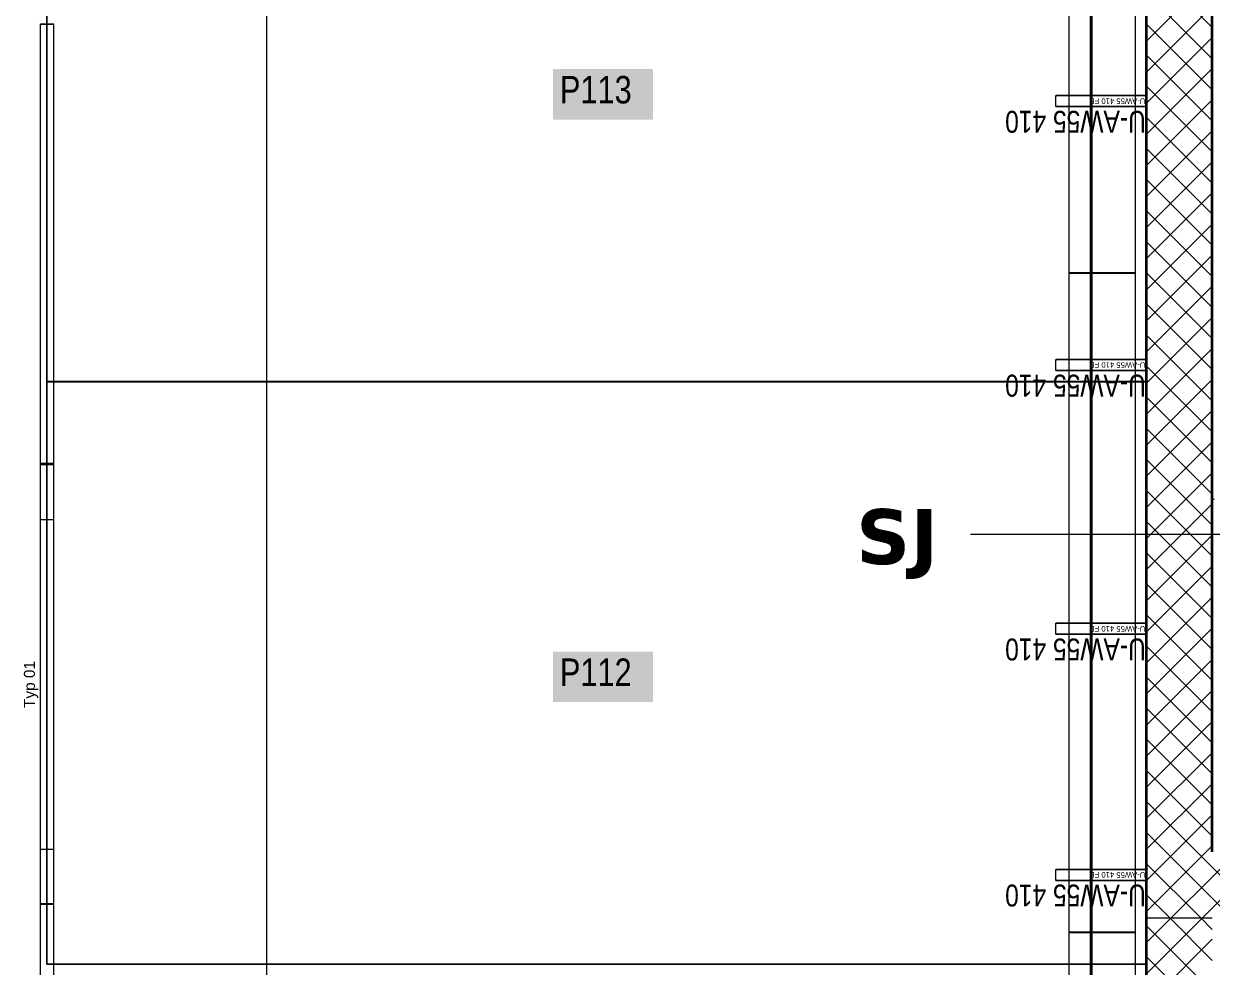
# Model space of a CAD drawing. Extents: x -1067 to 613, y -179 to 712.
# Drawn here: x -187.2 to -79.1, y 278.1 to 363.9 of the extents above; entities that cross this region are included whole.
import ezdxf
from ezdxf.lldxf.tags import DXFTag

# ---------------------------------------------------------------- set-up
doc = ezdxf.new("R2010")
doc.units = 0
doc.layers.get('0').update_dxf_attribs({"lineweight": 13})
for name, color, linetype, lineweight, true_color in [('A-____-MATC-OTLN', 7, 'Strichpunkt - Mittel', 40, 0x0080ff), ('EL01_WAN_Leuchten', 7, 'Continuous', 13, 0x0080ff), ('EL01_WAN_Leuchtentyp', 7, 'Continuous', 13, 0x0099ff), ('EL01_WAN_Trassen', 40, 'Continuous', 13, 0xffbf00), ('EL01_WAN_Trassen Befestigung', 7, 'Continuous', 13, 0xb2b200), ('S-GRID-____-IDEN', 7, 'Continuous', 9, 0x5555aa)]:
    doc.layers.add(name, color=color, linetype=linetype, lineweight=lineweight, true_color=true_color)
for name, color, linetype, lineweight in [('A-WALL-____-MCUT', 7, 'Continuous', 35), ('A-WALL-____-PATT', 7, 'Continuous', 35), ('C-PRKG-____-IDEN', 7, 'Continuous', 5), ('C-PRKG-____-OTLN', 7, 'Continuous', 9), ('S-GRID-____-OTLN', 7, 'Continuous', 5)]:
    doc.layers.add(name, color=color, linetype=linetype, lineweight=lineweight)
doc.styles.get("Standard").update_dxf_attribs({"font": 'arial.ttf'})
tags = doc.linetypes.add('_Rasterlinie_', pattern=[0.375, 0.2, -0.05, 0.075, -0.05]).pattern_tags.tags
tags[10:11] = [DXFTag(74, 4), DXFTag(75, 0), DXFTag(340, '0'), DXFTag(46, 1.0), DXFTag(50, 0.0), DXFTag(44, 0.0), DXFTag(45, 0.0)]
tags[8:9] = [DXFTag(74, 4), DXFTag(75, 0), DXFTag(340, '0'), DXFTag(46, 1.0), DXFTag(50, 0.0), DXFTag(44, 0.0), DXFTag(45, 0.0)]
tags[6:7] = [DXFTag(74, 4), DXFTag(75, 0), DXFTag(340, '0'), DXFTag(46, 1.0), DXFTag(50, 0.0), DXFTag(44, 0.0), DXFTag(45, 0.0)]
tags[4:5] = [DXFTag(74, 4), DXFTag(75, 0), DXFTag(340, '0'), DXFTag(46, 1.0), DXFTag(50, 0.0), DXFTag(44, 0.0), DXFTag(45, 0.0)]
tags = doc.linetypes.add('Strichpunkt - Mittel', pattern=[0.35, 0.15, -0.1, 0, -0.1]).pattern_tags.tags
tags[10:11] = [DXFTag(74, 4), DXFTag(75, 0), DXFTag(340, '0'), DXFTag(46, 1.0), DXFTag(50, 0.0), DXFTag(44, 0.0), DXFTag(45, 0.0)]
tags[8:9] = [DXFTag(74, 4), DXFTag(75, 0), DXFTag(340, '0'), DXFTag(46, 1.0), DXFTag(50, 0.0), DXFTag(44, 0.0), DXFTag(45, 0.0)]
tags[6:7] = [DXFTag(74, 4), DXFTag(75, 0), DXFTag(340, '0'), DXFTag(46, 1.0), DXFTag(50, 0.0), DXFTag(44, 0.0), DXFTag(45, 0.0)]
tags[4:5] = [DXFTag(74, 4), DXFTag(75, 0), DXFTag(340, '0'), DXFTag(46, 1.0), DXFTag(50, 0.0), DXFTag(44, 0.0), DXFTag(45, 0.0)]

# ---------------------------------------------------------------- blocks, each defined once
blk = doc.blocks.new('Referenz-A0UNPC4Q6I', base_point=(-1062.18, -175.86))
at = {"layer": 'A-____-MATC-OTLN', "color": 0, "linetype": 'Strichpunkt - Mittel', "ltscale": 0.4}
blk.add_line((-90.1, 560.56), (-90.1, -171.09), dxfattribs=at)
at = {"layer": 'A-WALL-____-MCUT', "color": 0, "linetype": 'Continuous', "ltscale": 0.35}
for p, q in [((-85.1, 444.38), (-85.1, 205.78)), ((-79.1, 288.58), (-79.1, 413.85))]:
    blk.add_line(p, q, dxfattribs=at)
at = {"layer": 'A-WALL-____-MCUT', "color": 0, "linetype": 'Continuous', "lineweight": 9, "ltscale": 0.13}
blk.add_line((-85.1, 282.58), (-79.1, 282.58), dxfattribs=at)
at = {"layer": 'A-WALL-____-PATT', "color": 0, "linetype": 'Continuous', "lineweight": 9, "ltscale": 0.13}
for p, q in [((-79.1, 363.57), (-85.1, 369.57)), ((-85.1, 362.32), (-79.1, 368.32)), ((-79.1, 360.74), (-85.1, 366.74)), ((-85.1, 359.5), (-79.1, 365.5)), ((-79.1, 357.91), (-85.1, 363.91)), ((-85.1, 356.67), (-79.1, 362.67)), ((-79.1, 355.08), (-85.1, 361.08)), ((-85.1, 353.84), (-79.1, 359.84)), ((-79.1, 352.26), (-85.1, 358.26)), ((-85.1, 351.01), (-79.1, 357.01)), ((-79.1, 349.43), (-85.1, 355.43)), ((-85.1, 348.18), (-79.1, 354.18)), ((-79.1, 346.6), (-85.1, 352.6)), ((-85.1, 345.35), (-79.1, 351.35)), ((-79.1, 343.77), (-85.1, 349.77)), ((-85.1, 342.53), (-79.1, 348.53)), ((-79.1, 340.94), (-85.1, 346.94)), ((-85.1, 339.7), (-79.1, 345.7)), ((-79.1, 338.11), (-85.1, 344.11)), ((-85.1, 336.87), (-79.1, 342.87)), ((-79.1, 335.28), (-85.1, 341.28)), ((-85.1, 334.04), (-79.1, 340.04)), ((-79.1, 332.46), (-85.1, 338.46)), ((-85.1, 331.21), (-79.1, 337.21)), ((-79.1, 329.63), (-85.1, 335.63)), ((-85.1, 328.38), (-79.1, 334.38)), ((-79.1, 326.8), (-85.1, 332.8)), ((-85.1, 325.56), (-79.1, 331.56)), ((-79.1, 323.97), (-85.1, 329.97)), ((-85.1, 322.73), (-79.1, 328.73)), ((-79.1, 321.14), (-85.1, 327.14)), ((-85.1, 319.9), (-79.1, 325.9)), ((-79.1, 318.31), (-85.1, 324.31)), ((-85.1, 317.07), (-79.1, 323.07)), ((-79.1, 315.49), (-85.1, 321.49)), ((-85.1, 314.24), (-79.1, 320.24)), ((-78.93, 320.68), (-79.1, 320.59)), ((-79.1, 312.66), (-85.1, 318.66)), ((-85.1, 311.41), (-79.1, 317.41)), ((-79.1, 309.83), (-85.1, 315.83)), ((-85.1, 308.58), (-79.1, 314.58)), ((-79.1, 307), (-85.1, 313)), ((-85.1, 305.76), (-79.1, 311.76)), ((-79.1, 304.17), (-85.1, 310.17)), ((-85.1, 302.93), (-79.1, 308.93)), ((-79.1, 301.34), (-85.1, 307.34)), ((-85.1, 300.1), (-79.1, 306.1)), ((-79.1, 298.51), (-85.1, 304.51)), ((-85.1, 297.27), (-79.1, 303.27)), ((-79.1, 295.69), (-85.1, 301.69)), ((-85.1, 294.44), (-79.1, 300.44)), ((-79.1, 292.86), (-85.1, 298.86)), ((-85.1, 291.61), (-79.1, 297.61)), ((-79.1, 290.03), (-85.1, 296.03)), ((-85.1, 288.79), (-79.1, 294.79)), ((-79.1, 287.2), (-85.1, 293.2)), ((-85.1, 285.96), (-79.1, 291.96)), ((-79.1, 284.37), (-85.1, 290.37)), ((-85.1, 283.13), (-79.1, 289.13)), ((-79.1, 286.3), (-76.82, 288.58)), ((-79.1, 283.47), (-73.99, 288.58)), ((-80.13, 282.58), (-85.1, 287.54)), ((-74.47, 282.58), (-79.1, 287.2)), ((-82.82, 282.58), (-79.1, 286.3)), ((-82.96, 282.58), (-85.1, 284.72)), ((-77.3, 282.58), (-79.1, 284.37)), ((-79.99, 282.58), (-79.1, 283.47)), ((-85.1, 280.3), (-82.82, 282.58)), ((-85.1, 277.47), (-79.99, 282.58)), ((-79.1, 278.72), (-82.96, 282.58)), ((-79.1, 281.54), (-80.13, 282.58)), ((-79.1, 275.89), (-85.1, 281.89)), ((-85.1, 274.64), (-79.1, 280.64)), ((-79.1, 273.06), (-85.1, 279.06))]:
    blk.add_line(p, q, dxfattribs=at)
at = {"layer": 'C-PRKG-____-IDEN', "color": 7, "linetype": 'Continuous', "ltscale": 0.13, "true_color": 0xffffff}
for points in [[(-139.05, 355.2), (-129.98, 355.2), (-139.05, 359.79)], [(-129.98, 355.2), (-139.05, 359.79), (-129.98, 359.79)], [(-139.05, 302.21), (-129.98, 302.21), (-139.05, 306.81)], [(-129.98, 302.21), (-139.05, 306.81), (-129.98, 306.81)]]:
    blk.add_solid(points, dxfattribs=at)
at = {"layer": 'C-PRKG-____-OTLN', "color": 0, "linetype": 'Continuous', "ltscale": 0.13}
for p, q in [((-185.1, 384.35), (-185.1, 331.37)), ((-185.1, 384.35), (-185.1, 331.37)), ((-185.1, 331.37), (-185.1, 384.35)), ((-85.1, 384.35), (-85.1, 331.37)), ((-85.1, 384.35), (-85.1, 331.37)), ((-85.1, 331.37), (-185.1, 331.37)), ((-185.1, 331.37), (-185.1, 278.38)), ((-185.1, 331.37), (-185.1, 331.36)), ((-185.1, 331.37), (-85.1, 331.37)), ((-185.1, 331.37), (-185.1, 331.36)), ((-185.1, 331.36), (-185.1, 278.38)), ((-85.1, 331.36), (-185.1, 331.36)), ((-185.1, 278.38), (-185.1, 331.36)), ((-185.1, 331.36), (-85.1, 331.36)), ((-85.1, 331.36), (-185.1, 331.36)), ((-85.1, 331.36), (-185.1, 331.36)), ((-85.1, 331.36), (-85.1, 278.38)), ((-85.1, 331.36), (-85.1, 278.38)), ((-85.1, 278.38), (-185.1, 278.38)), ((-185.1, 278.38), (-85.1, 278.38)), ((-85.1, 278.38), (-185.1, 278.38)), ((-185.1, 278.38), (-185.1, 278.38))]:
    blk.add_line(p, q, dxfattribs=at)
at = {"layer": 'S-GRID-____-OTLN', "color": 0, "linetype": '_Rasterlinie_', "ltscale": 0.13}
for p, q in [((-165.1, -171.09), (-165.1, 546.38)), ((-101.1, 317.48), (198.84, 317.48))]:
    blk.add_line(p, q, dxfattribs=at)
at = {"layer": 'C-PRKG-____-IDEN', "color": 0, "linetype": 'Continuous', "ltscale": 0.13, "char_height": 2.5, "attachment_point": 1}
for s, insert in [('{\\W0.8;\\fArial;P113}', (-138.43, 359.17)), ('{\\W0.8;\\fArial;P112}', (-138.43, 306.18))]:
    blk.add_mtext(s, dxfattribs=dict(at, insert=insert))
at = {"layer": 'S-GRID-____-IDEN', "color": 0, "linetype": 'Continuous', "lineweight": 5, "ltscale": 0.13, "insert": (-111.5, 319.77), "char_height": 5, "attachment_point": 1}
blk.add_mtext('{\\fVerdana|b1|i0;SJ}', dxfattribs=at)
blk = doc.blocks.new('Kabelkanal-A0UNPC6U6I', base_point=(-92.1, 281.25))
at = {"color": 0, "linetype": 'ByBlock', "lineweight": -2, "ltscale": 0.13}
for p, q in [((-92.1, 341.24), (-92.1, 341.26)), ((-92.1, 281.27), (-92.1, 341.26)), ((-92.1, 341.26), (-86.1, 341.26)), ((-92.1, 281.25), (-92.1, 341.24)), ((-92.1, 341.24), (-86.1, 341.24)), ((-86.1, 341.24), (-86.1, 341.26)), ((-86.1, 341.26), (-86.1, 281.27)), ((-86.1, 341.24), (-86.1, 281.25)), ((-92.1, 281.25), (-92.1, 281.27)), ((-86.1, 281.27), (-92.1, 281.27)), ((-86.1, 281.25), (-92.1, 281.25)), ((-86.1, 281.25), (-86.1, 281.27))]:
    blk.add_line(p, q, dxfattribs=at)
blk = doc.blocks.new('IfcObject-A0UNPC746I', base_point=(-97.65, 283.62))
at = {"layer": 'EL01_WAN_Trassen', "linetype": 'ByBlock', "lineweight": -2, "ltscale": 0.13}
for p, q in [((-93.33, 286), (-93.33, 287)), ((-93.33, 286), (-93.33, 287)), ((-85.13, 287), (-93.33, 287)), ((-93.33, 287), (-93.33, 287)), ((-93.33, 287), (-85.13, 287)), ((-85.13, 286), (-85.13, 287)), ((-85.13, 286), (-85.13, 287)), ((-85.13, 287), (-85.13, 287)), ((-85.13, 286), (-93.33, 286)), ((-93.33, 286), (-93.33, 286)), ((-93.33, 286), (-85.13, 286)), ((-85.13, 286), (-85.13, 286))]:
    blk.add_line(p, q, dxfattribs=at)
at = {"layer": 'EL01_WAN_Trassen', "lineweight": -2, "attachment_point": 1, "rotation": 180}
for s, insert, char_height in [('{\\fArial;U-AW55 410 FE}', (-85.18, 286.25), 0.5), ('{\\W0.8;\\fArial;U-AW55 410}', (-85.14, 283.62), 2)]:
    blk.add_mtext(s, dxfattribs=dict(at, insert=insert, char_height=char_height))
blk = doc.blocks.new('IfcObject-A0UNPC786I', base_point=(-97.65, 306))
at = {"layer": 'EL01_WAN_Trassen', "linetype": 'ByBlock', "lineweight": -2, "ltscale": 0.13}
for p, q in [((-93.33, 308.38), (-93.33, 309.38)), ((-93.33, 308.38), (-93.33, 309.38)), ((-85.13, 309.38), (-93.33, 309.38)), ((-93.33, 309.38), (-93.33, 309.38)), ((-93.33, 309.38), (-85.13, 309.38)), ((-85.13, 308.38), (-85.13, 309.38)), ((-85.13, 308.38), (-85.13, 309.38)), ((-85.13, 309.38), (-85.13, 309.38)), ((-85.13, 308.38), (-93.33, 308.38)), ((-93.33, 308.38), (-93.33, 308.38)), ((-93.33, 308.38), (-85.13, 308.38)), ((-85.13, 308.38), (-85.13, 308.38))]:
    blk.add_line(p, q, dxfattribs=at)
at = {"layer": 'EL01_WAN_Trassen', "lineweight": -2, "attachment_point": 1, "rotation": 180}
for s, insert, char_height in [('{\\fArial;U-AW55 410 FE}', (-85.18, 308.63), 0.5), ('{\\W0.8;\\fArial;U-AW55 410}', (-85.14, 306), 2)]:
    blk.add_mtext(s, dxfattribs=dict(at, insert=insert, char_height=char_height))
blk = doc.blocks.new('Kabelkanal-A0UNPC846I', base_point=(-92.1, 221.26))
at = {"color": 0, "linetype": 'ByBlock', "lineweight": -2, "ltscale": 0.13}
for p, q in [((-92.1, 281.25), (-92.1, 281.27)), ((-92.1, 221.28), (-92.1, 281.27)), ((-92.1, 281.27), (-86.1, 281.27)), ((-92.1, 221.26), (-92.1, 281.25)), ((-92.1, 281.25), (-86.1, 281.25)), ((-86.1, 281.25), (-86.1, 281.27)), ((-86.1, 281.27), (-86.1, 221.28)), ((-86.1, 281.25), (-86.1, 221.26)), ((-92.1, 221.26), (-92.1, 221.28)), ((-86.1, 221.28), (-92.1, 221.28)), ((-86.1, 221.26), (-92.1, 221.26)), ((-86.1, 221.26), (-86.1, 221.28))]:
    blk.add_line(p, q, dxfattribs=at)
blk = doc.blocks.new('IfcObject-A0UNPC8A6I', base_point=(-97.65, 354))
at = {"layer": 'EL01_WAN_Trassen', "linetype": 'ByBlock', "lineweight": -2, "ltscale": 0.13}
for p, q in [((-93.33, 356.38), (-93.33, 357.38)), ((-93.33, 356.38), (-93.33, 357.38)), ((-85.13, 357.38), (-93.33, 357.38)), ((-93.33, 357.38), (-93.33, 357.38)), ((-93.33, 357.38), (-85.13, 357.38)), ((-85.13, 356.38), (-85.13, 357.38)), ((-85.13, 356.38), (-85.13, 357.38)), ((-85.13, 357.38), (-85.13, 357.38)), ((-85.13, 356.38), (-93.33, 356.38)), ((-93.33, 356.38), (-93.33, 356.38)), ((-93.33, 356.38), (-85.13, 356.38)), ((-85.13, 356.38), (-85.13, 356.38))]:
    blk.add_line(p, q, dxfattribs=at)
at = {"layer": 'EL01_WAN_Trassen', "lineweight": -2, "attachment_point": 1, "rotation": 180}
for s, insert, char_height in [('{\\fArial;U-AW55 410 FE}', (-85.18, 356.63), 0.5), ('{\\W0.8;\\fArial;U-AW55 410}', (-85.14, 354), 2)]:
    blk.add_mtext(s, dxfattribs=dict(at, insert=insert, char_height=char_height))
blk = doc.blocks.new('Kabelkanal-A0UNPC8U6I', base_point=(-92.1, 341.24))
at = {"color": 0, "linetype": 'ByBlock', "lineweight": -2, "ltscale": 0.13}
for p, q in [((-92.1, 401.22), (-92.1, 401.25)), ((-92.1, 341.26), (-92.1, 401.25)), ((-92.1, 401.25), (-86.1, 401.25)), ((-92.1, 341.24), (-92.1, 401.22)), ((-92.1, 401.22), (-86.1, 401.22)), ((-86.1, 401.22), (-86.1, 401.25)), ((-86.1, 401.25), (-86.1, 341.26)), ((-86.1, 401.22), (-86.1, 341.24)), ((-92.1, 341.24), (-92.1, 341.26)), ((-86.1, 341.26), (-92.1, 341.26)), ((-86.1, 341.24), (-92.1, 341.24)), ((-86.1, 341.24), (-86.1, 341.26))]:
    blk.add_line(p, q, dxfattribs=at)
blk = doc.blocks.new('IfcObject-A0UNPC9O6I', base_point=(-97.65, 330))
at = {"layer": 'EL01_WAN_Trassen', "linetype": 'ByBlock', "lineweight": -2, "ltscale": 0.13}
for p, q in [((-93.33, 332.38), (-93.33, 333.38)), ((-93.33, 332.38), (-93.33, 333.38)), ((-85.13, 333.38), (-93.33, 333.38)), ((-93.33, 333.38), (-93.33, 333.38)), ((-93.33, 333.38), (-85.13, 333.38)), ((-85.13, 332.38), (-85.13, 333.38)), ((-85.13, 332.38), (-85.13, 333.38)), ((-85.13, 333.38), (-85.13, 333.38)), ((-85.13, 332.38), (-93.33, 332.38)), ((-93.33, 332.38), (-93.33, 332.38)), ((-93.33, 332.38), (-85.13, 332.38)), ((-85.13, 332.38), (-85.13, 332.38))]:
    blk.add_line(p, q, dxfattribs=at)
at = {"layer": 'EL01_WAN_Trassen', "lineweight": -2, "attachment_point": 1, "rotation": 180}
for s, insert, char_height in [('{\\fArial;U-AW55 410 FE}', (-85.18, 332.63), 0.5), ('{\\W0.8;\\fArial;U-AW55 410}', (-85.14, 330), 2)]:
    blk.add_mtext(s, dxfattribs=dict(at, insert=insert, char_height=char_height))
blk = doc.blocks.new('Kabelkanal-A0UNPCFA6I', base_point=(-185.69, 243.83))
at = {"color": 0, "linetype": 'ByBlock', "lineweight": -2, "ltscale": 0.13}
for p, q in [((-185.69, 283.83), (-185.69, 283.85)), ((-185.69, 283.85), (-184.49, 283.85)), ((-185.69, 243.86), (-185.69, 283.85)), ((-185.69, 283.83), (-184.49, 283.83)), ((-185.69, 243.83), (-185.69, 283.83)), ((-184.49, 283.83), (-184.49, 283.85)), ((-184.49, 283.85), (-184.49, 243.86)), ((-184.49, 283.83), (-184.49, 243.83)), ((-185.69, 243.83), (-185.69, 243.86)), ((-184.49, 243.86), (-185.69, 243.86)), ((-184.49, 243.83), (-185.69, 243.83)), ((-184.49, 243.83), (-184.49, 243.86))]:
    blk.add_line(p, q, dxfattribs=at)
blk = doc.blocks.new('Kabelkanal-A0UNPCN86I', base_point=(-185.69, 323.89))
at = {"color": 0, "linetype": 'ByBlock', "lineweight": -2, "ltscale": 0.13}
for p, q in [((-185.69, 363.88), (-185.69, 363.91)), ((-185.69, 363.91), (-184.49, 363.91)), ((-185.69, 323.91), (-185.69, 363.91)), ((-185.69, 363.88), (-184.49, 363.88)), ((-185.69, 323.89), (-185.69, 363.88)), ((-184.49, 363.88), (-184.49, 363.91)), ((-184.49, 363.91), (-184.49, 323.91)), ((-184.49, 363.88), (-184.49, 323.89)), ((-185.69, 323.89), (-185.69, 323.91)), ((-184.49, 323.91), (-185.69, 323.91)), ((-184.49, 323.89), (-185.69, 323.89)), ((-184.49, 323.89), (-184.49, 323.91))]:
    blk.add_line(p, q, dxfattribs=at)
blk = doc.blocks.new('Kabelkanal-A0UNPCSY6I', base_point=(-185.69, 283.83))
at = {"color": 0, "linetype": 'ByBlock', "lineweight": -2, "ltscale": 0.13}
for p, q in [((-185.69, 323.82), (-185.69, 323.85)), ((-185.69, 323.85), (-184.49, 323.85)), ((-185.69, 283.85), (-185.69, 323.85)), ((-185.69, 323.82), (-184.49, 323.82)), ((-185.69, 283.83), (-185.69, 323.82)), ((-184.49, 323.82), (-184.49, 323.85)), ((-184.49, 323.85), (-184.49, 283.85)), ((-184.49, 323.82), (-184.49, 283.83)), ((-185.69, 283.83), (-185.69, 283.85)), ((-184.49, 283.85), (-185.69, 283.85)), ((-184.49, 283.83), (-185.69, 283.83)), ((-184.49, 283.83), (-184.49, 283.85))]:
    blk.add_line(p, q, dxfattribs=at)
blk = doc.blocks.new('LED-Langfeldleuchte 37W-A0UNPD5G6I', base_point=(-185.69, 288.82))
at = {"color": 0, "linetype": 'ByBlock', "lineweight": -2, "ltscale": 0.13}
for p, q in [((-185.69, 318.81), (-185.69, 318.82)), ((-185.69, 288.82), (-185.69, 318.82)), ((-185.69, 318.82), (-184.49, 318.82)), ((-185.69, 288.82), (-185.69, 318.81)), ((-185.69, 318.81), (-184.49, 318.81)), ((-184.49, 318.81), (-184.49, 318.82)), ((-184.49, 318.82), (-184.49, 288.82)), ((-184.49, 318.81), (-184.49, 288.82)), ((-185.69, 288.82), (-185.69, 288.82)), ((-184.49, 288.82), (-185.69, 288.82)), ((-184.49, 288.82), (-185.69, 288.82)), ((-184.49, 288.82), (-184.49, 288.82))]:
    blk.add_line(p, q, dxfattribs=at)
blk = doc.blocks.new('Bemerkung 1-A0UNPD5I6I', base_point=(-187.19, 301.68))
at = {"color": 0, "lineweight": -2, "insert": (-187.19, 301.68), "char_height": 1, "attachment_point": 1, "rotation": 90}
blk.add_mtext('{\\fArial;Typ 01}', dxfattribs=at)
blk = doc.blocks.new('Kabelkanal-A0UNPD8C6I', base_point=(-185.69, 283.85))
at = {"color": 0, "linetype": 'ByBlock', "lineweight": -2, "ltscale": 0.13}
for p, q in [((-185.69, 323.84), (-185.69, 323.87)), ((-185.69, 323.87), (-184.49, 323.87)), ((-185.69, 283.87), (-185.69, 323.87)), ((-185.69, 323.84), (-184.49, 323.84)), ((-185.69, 283.85), (-185.69, 323.84)), ((-184.49, 323.84), (-184.49, 323.87)), ((-184.49, 323.87), (-184.49, 283.87)), ((-184.49, 323.84), (-184.49, 283.85)), ((-185.69, 283.85), (-185.69, 283.87)), ((-184.49, 283.87), (-185.69, 283.87)), ((-184.49, 283.85), (-185.69, 283.85)), ((-184.49, 283.85), (-184.49, 283.87))]:
    blk.add_line(p, q, dxfattribs=at)

msp = doc.modelspace()

# ---------------------------------------------------------------- block references
at = {"color": 9, "lineweight": 25, "ltscale": 0.25, "true_color": 0xc0c0c0}
msp.add_blockref('Referenz-A0UNPC4Q6I', (-1062.18, -175.86), dxfattribs=at)
at = {"layer": 'EL01_WAN_Leuchten', "ltscale": 0.13}
for name, p in [('Kabelkanal-A0UNPCN86I', (-185.69, 323.89)), ('Kabelkanal-A0UNPD8C6I', (-185.69, 283.85)), ('Kabelkanal-A0UNPCSY6I', (-185.69, 283.83)), ('LED-Langfeldleuchte 37W-A0UNPD5G6I', (-185.69, 288.82)), ('Kabelkanal-A0UNPCFA6I', (-185.69, 243.83))]:
    msp.add_blockref(name, p, dxfattribs=at)
at = {"layer": 'EL01_WAN_Leuchtentyp', "ltscale": 0.13}
msp.add_blockref('Bemerkung 1-A0UNPD5I6I', (-187.19, 301.68), dxfattribs=at)
at = {"layer": 'EL01_WAN_Trassen', "ltscale": 0.13}
for name, p in [('Kabelkanal-A0UNPC8U6I', (-92.1, 341.24)), ('Kabelkanal-A0UNPC6U6I', (-92.1, 281.25)), ('Kabelkanal-A0UNPC846I', (-92.1, 221.26))]:
    msp.add_blockref(name, p, dxfattribs=at)
at = {"layer": 'EL01_WAN_Trassen Befestigung', "ltscale": 0.13}
for name, p in [('IfcObject-A0UNPC8A6I', (-97.65, 354)), ('IfcObject-A0UNPC9O6I', (-97.65, 330)), ('IfcObject-A0UNPC786I', (-97.65, 306)), ('IfcObject-A0UNPC746I', (-97.65, 283.62))]:
    msp.add_blockref(name, p, dxfattribs=at)

doc.saveas('drawing.dxf')
